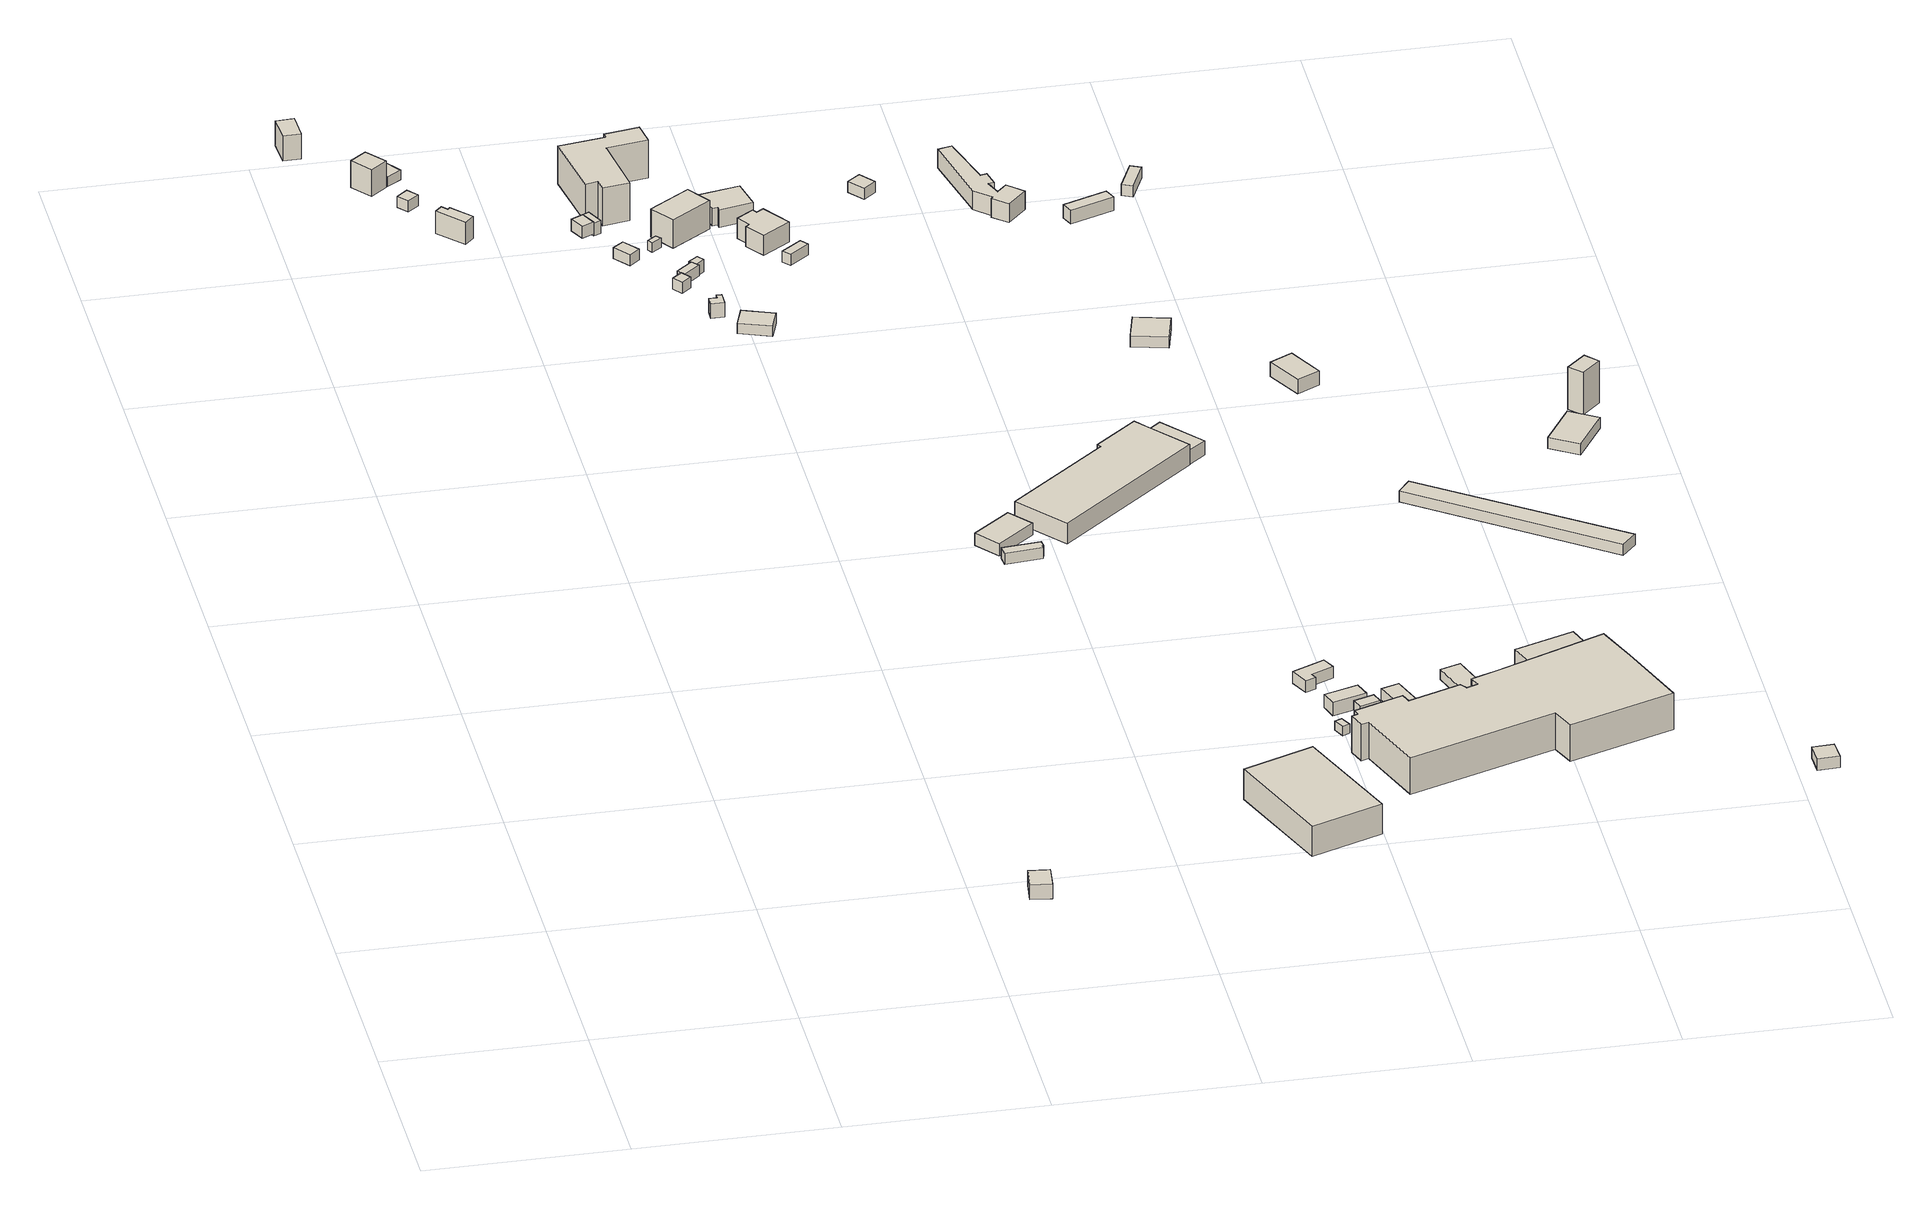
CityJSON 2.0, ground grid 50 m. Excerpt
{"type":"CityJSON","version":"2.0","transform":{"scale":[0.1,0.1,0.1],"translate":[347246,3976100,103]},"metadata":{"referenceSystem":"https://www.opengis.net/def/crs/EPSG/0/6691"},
"CityObjects":{
"building1":{"type":"Building","attributes":{"measuredHeight":6.8},"geometry":[{"type":"Solid","lod":"1","boundaries":[[[[0,1,2,3]],[[2,4,5,3]],[[1,6,4,2]],[[0,7,6,1]],[[3,5,7,0]],[[4,6,7,5]]]]}]},
"building2":{"type":"Building","attributes":{"measuredHeight":4.4},"geometry":[{"type":"Solid","lod":"1","boundaries":[[[[8,9,10,11]],[[10,12,13,11]],[[9,14,12,10]],[[8,15,14,9]],[[11,13,15,8]],[[12,14,15,13]]]]}]},
"building3":{"type":"Building","attributes":{"measuredHeight":7.3},"geometry":[{"type":"Solid","lod":"1","boundaries":[[[[16,17,18,19]],[[18,20,21,19]],[[17,22,20,18]],[[16,23,22,17]],[[19,21,23,16]],[[20,22,23,21]]]]}]},
"building4":{"type":"Building","attributes":{"measuredHeight":3},"geometry":[{"type":"Solid","lod":"1","boundaries":[[[[24,25,26,27]],[[26,28,29,27]],[[25,30,28,26]],[[24,31,30,25]],[[27,29,31,24]],[[28,30,31,29]]]]}]},
"building5":{"type":"Building","attributes":{"measuredHeight":2.7},"geometry":[{"type":"Solid","lod":"1","boundaries":[[[[32,33,34,35]],[[34,36,37,35]],[[33,38,36,34]],[[32,39,38,33]],[[35,37,39,32]],[[36,38,39,37]]]]}]},
"building6":{"type":"Building","attributes":{"measuredHeight":6.1},"geometry":[{"type":"Solid","lod":"1","boundaries":[[[[40,41,42,43,44,45]],[[44,46,47,45]],[[43,48,46,44]],[[42,49,48,43]],[[41,50,49,42]],[[40,51,50,41]],[[45,47,51,40]],[[46,48,49,50,51,47]]]]}]},
"building7":{"type":"Building","attributes":{"measuredHeight":3.2},"geometry":[{"type":"Solid","lod":"1","boundaries":[[[[52,53,54,55]],[[54,56,57,55]],[[53,58,56,54]],[[52,59,58,53]],[[55,57,59,52]],[[56,58,59,57]]]]}]},
"building8":{"type":"Building","attributes":{"measuredHeight":3.5},"geometry":[{"type":"Solid","lod":"1","boundaries":[[[[60,61,62,63,64]],[[63,65,66,64]],[[62,67,65,63]],[[61,68,67,62]],[[60,69,68,61]],[[64,66,69,60]],[[65,67,68,69,66]]]]}]},
"building9":{"type":"Building","attributes":{"measuredHeight":3},"geometry":[{"type":"Solid","lod":"1","boundaries":[[[[70,71,72,73]],[[72,74,75,73]],[[71,76,74,72]],[[70,77,76,71]],[[73,75,77,70]],[[74,76,77,75]]]]}]},
"building10":{"type":"Building","attributes":{"measuredHeight":3},"geometry":[{"type":"Solid","lod":"1","boundaries":[[[[78,79,80,81]],[[80,82,83,81]],[[79,84,82,80]],[[78,85,84,79]],[[81,83,85,78]],[[82,84,85,83]]]]}]},
"building11":{"type":"Building","attributes":{"measuredHeight":2.5},"geometry":[{"type":"Solid","lod":"1","boundaries":[[[[86,87,88,89]],[[88,90,91,89]],[[87,92,90,88]],[[86,93,92,87]],[[89,91,93,86]],[[90,92,93,91]]]]}]},
"building12":{"type":"Building","attributes":{"measuredHeight":3.9},"geometry":[{"type":"Solid","lod":"1","boundaries":[[[[94,95,96,97,98,99]],[[98,100,101,99]],[[97,102,100,98]],[[96,103,102,97]],[[95,104,103,96]],[[94,105,104,95]],[[99,101,105,94]],[[100,102,103,104,105,101]]]]}]},
"building13":{"type":"Building","attributes":{"measuredHeight":3},"geometry":[{"type":"Solid","lod":"1","boundaries":[[[[106,107,108,109]],[[108,110,111,109]],[[107,112,110,108]],[[106,113,112,107]],[[109,111,113,106]],[[110,112,113,111]]]]}]},
"building14":{"type":"Building","attributes":{"measuredHeight":9.4},"geometry":[{"type":"Solid","lod":"1","boundaries":[[[[114,115,116,117]],[[116,118,119,117]],[[115,120,118,116]],[[114,121,120,115]],[[117,119,121,114]],[[118,120,121,119]]]]}]},
"building15":{"type":"Building","attributes":{"measuredHeight":3.4},"geometry":[{"type":"Solid","lod":"1","boundaries":[[[[122,123,124,125]],[[124,126,127,125]],[[123,128,126,124]],[[122,129,128,123]],[[125,127,129,122]],[[126,128,129,127]]]]}]},
"building16":{"type":"Building","attributes":{"measuredHeight":10.7},"geometry":[{"type":"Solid","lod":"1","boundaries":[[[[130,131,132,133,134,135,136,137,138,139]],[[138,140,141,139]],[[137,142,140,138]],[[136,143,142,137]],[[135,144,143,136]],[[134,145,144,135]],[[133,146,145,134]],[[132,147,146,133]],[[131,148,147,132]],[[130,149,148,131]],[[139,141,149,130]],[[140,142,143,144,145,146,147,148,149,141]]]]}]},
"building17":{"type":"Building","attributes":{"measuredHeight":2.8},"geometry":[{"type":"Solid","lod":"1","boundaries":[[[[150,151,152,153]],[[152,154,155,153]],[[151,156,154,152]],[[150,157,156,151]],[[153,155,157,150]],[[154,156,157,155]]]]}]},
"building18":{"type":"Building","attributes":{"measuredHeight":3},"geometry":[{"type":"Solid","lod":"1","boundaries":[[[[158,159,160,161,162,163]],[[162,164,165,163]],[[161,166,164,162]],[[160,167,166,161]],[[159,168,167,160]],[[158,169,168,159]],[[163,165,169,158]],[[164,166,167,168,169,165]]]]}]},
"building19":{"type":"Building","attributes":{"measuredHeight":4},"geometry":[{"type":"Solid","lod":"1","boundaries":[[[[170,171,172,173]],[[172,174,175,173]],[[171,176,174,172]],[[170,177,176,171]],[[173,175,177,170]],[[174,176,177,175]]]]}]},
"building20":{"type":"Building","attributes":{"measuredHeight":9},"geometry":[{"type":"Solid","lod":"1","boundaries":[[[[178,179,180,181]],[[180,182,183,181]],[[179,184,182,180]],[[178,185,184,179]],[[181,183,185,178]],[[182,184,185,183]]]]}]},
"building21":{"type":"Building","attributes":{"measuredHeight":2.6},"geometry":[{"type":"Solid","lod":"1","boundaries":[[[[186,187,188,189]],[[188,190,191,189]],[[187,192,190,188]],[[186,193,192,187]],[[189,191,193,186]],[[190,192,193,191]]]]}]},
"building22":{"type":"Building","attributes":{"measuredHeight":3},"geometry":[{"type":"Solid","lod":"1","boundaries":[[[[194,195,196,197]],[[196,198,199,197]],[[195,200,198,196]],[[194,201,200,195]],[[197,199,201,194]],[[198,200,201,199]]]]}]},
"building23":{"type":"Building","attributes":{"measuredHeight":3.2},"geometry":[{"type":"Solid","lod":"1","boundaries":[[[[202,203,204,205,206,207]],[[206,208,209,207]],[[205,210,208,206]],[[204,211,210,205]],[[203,212,211,204]],[[202,213,212,203]],[[207,209,213,202]],[[208,210,211,212,213,209]]]]}]},
"building24":{"type":"Building","attributes":{"measuredHeight":3.5},"geometry":[{"type":"Solid","lod":"1","boundaries":[[[[214,215,216,217]],[[216,218,219,217]],[[215,220,218,216]],[[214,221,220,215]],[[217,219,221,214]],[[218,220,221,219]]]]}]},
"building25":{"type":"Building","attributes":{"measuredHeight":5.9},"geometry":[{"type":"Solid","lod":"1","boundaries":[[[[222,223,224,225,226,227,228,229]],[[228,230,231,229]],[[227,232,230,228]],[[226,233,232,227]],[[225,234,233,226]],[[224,235,234,225]],[[223,236,235,224]],[[222,237,236,223]],[[229,231,237,222]],[[230,232,233,234,235,236,237,231]]]]}]},
"building26":{"type":"Building","attributes":{"measuredHeight":2.5},"geometry":[{"type":"Solid","lod":"1","boundaries":[[[[238,239,240,241]],[[240,242,243,241]],[[239,244,242,240]],[[238,245,244,239]],[[241,243,245,238]],[[242,244,245,243]]]]}]},
"building27":{"type":"Building","attributes":{"measuredHeight":7.6},"geometry":[{"type":"Solid","lod":"1","boundaries":[[[[246,247,248,249,250,251,252,253]],[[252,254,255,253]],[[251,256,254,252]],[[250,257,256,251]],[[249,258,257,250]],[[248,259,258,249]],[[247,260,259,248]],[[246,261,260,247]],[[253,255,261,246]],[[254,256,257,258,259,260,261,255]]]]}]},
"building28":{"type":"Building","attributes":{"measuredHeight":2.9},"geometry":[{"type":"Solid","lod":"1","boundaries":[[[[262,263,264,265]],[[264,266,267,265]],[[263,268,266,264]],[[262,269,268,263]],[[265,267,269,262]],[[266,268,269,267]]]]}]},
"building29":{"type":"Building","attributes":{"measuredHeight":3},"geometry":[{"type":"Solid","lod":"1","boundaries":[[[[270,271,272,273]],[[272,274,275,273]],[[271,276,274,272]],[[270,277,276,271]],[[273,275,277,270]],[[274,276,277,275]]]]}]},
"building30":{"type":"Building","attributes":{"measuredHeight":3.1},"geometry":[{"type":"Solid","lod":"1","boundaries":[[[[278,279,280,281]],[[280,282,283,281]],[[279,284,282,280]],[[278,285,284,279]],[[281,283,285,278]],[[282,284,285,283]]]]}]},
"building31":{"type":"Building","attributes":{"measuredHeight":7},"geometry":[{"type":"Solid","lod":"1","boundaries":[[[[286,287,288,289,290,291,292]],[[291,293,294,292]],[[290,295,293,291]],[[289,296,295,290]],[[288,297,296,289]],[[287,298,297,288]],[[286,299,298,287]],[[292,294,299,286]],[[293,295,296,297,298,299,294]]]]}]},
"building32":{"type":"Building","attributes":{"measuredHeight":2.8},"geometry":[{"type":"Solid","lod":"1","boundaries":[[[[300,301,302,303]],[[302,304,305,303]],[[301,306,304,302]],[[300,307,306,301]],[[303,305,307,300]],[[304,306,307,305]]]]}]},
"building33":{"type":"Building","attributes":{"measuredHeight":12.9},"geometry":[{"type":"Solid","lod":"1","boundaries":[[[[308,309,310,311,312,313,314,315,316,317,318,319,320,321,322,323,324,325,326]],[[325,327,328,326]],[[324,329,327,325]],[[323,330,329,324]],[[322,331,330,323]],[[321,332,331,322]],[[320,333,332,321]],[[319,334,333,320]],[[318,335,334,319]],[[317,336,335,318]],[[316,337,336,317]],[[315,338,337,316]],[[314,339,338,315]],[[313,340,339,314]],[[312,341,340,313]],[[311,342,341,312]],[[310,343,342,311]],[[309,344,343,310]],[[308,345,344,309]],[[326,328,345,308]],[[327,329,330,331,332,333,334,335,336,337,338,339,340,341,342,343,344,345,328]]]]}]},
"building34":{"type":"Building","attributes":{"measuredHeight":3},"geometry":[{"type":"Solid","lod":"1","boundaries":[[[[346,347,348,349]],[[348,350,351,349]],[[347,352,350,348]],[[346,353,352,347]],[[349,351,353,346]],[[350,352,353,351]]]]}]},
"building35":{"type":"Building","attributes":{"measuredHeight":4.8},"geometry":[{"type":"Solid","lod":"1","boundaries":[[[[354,355,356,357]],[[356,358,359,357]],[[355,360,358,356]],[[354,361,360,355]],[[357,359,361,354]],[[358,360,361,359]]]]}]},
"building36":{"type":"Building","attributes":{"measuredHeight":6.3},"geometry":[{"type":"Solid","lod":"1","boundaries":[[[[362,363,364,365]],[[364,366,367,365]],[[363,368,366,364]],[[362,369,368,363]],[[365,367,369,362]],[[366,368,369,367]]]]}]},
"building37":{"type":"Building","attributes":{"measuredHeight":6},"geometry":[{"type":"Solid","lod":"1","boundaries":[[[[370,371,372,373,374,375,376,377,378,379,380,381,382]],[[381,383,384,382]],[[380,385,383,381]],[[379,386,385,380]],[[378,387,386,379]],[[377,388,387,378]],[[376,389,388,377]],[[375,390,389,376]],[[374,391,390,375]],[[373,392,391,374]],[[372,393,392,373]],[[371,394,393,372]],[[370,395,394,371]],[[382,384,395,370]],[[383,385,386,387,388,389,390,391,392,393,394,395,384]]]]}]},
"building38":{"type":"Building","attributes":{"measuredHeight":3},"geometry":[{"type":"Solid","lod":"1","boundaries":[[[[396,397,398,399]],[[398,400,401,399]],[[397,402,400,398]],[[396,403,402,397]],[[399,401,403,396]],[[400,402,403,401]]]]}]},
"building39":{"type":"Building","attributes":{"measuredHeight":3},"geometry":[{"type":"Solid","lod":"1","boundaries":[[[[404,405,406,407]],[[406,408,409,407]],[[405,410,408,406]],[[404,411,410,405]],[[407,409,411,404]],[[408,410,411,409]]]]}]},
"building40":{"type":"Building","attributes":{"measuredHeight":3.9},"geometry":[{"type":"Solid","lod":"1","boundaries":[[[[412,413,414,415]],[[414,416,417,415]],[[413,418,416,414]],[[412,419,418,413]],[[415,417,419,412]],[[416,418,419,417]]]]}]},
"building41":{"type":"Building","attributes":{"measuredHeight":3.6},"geometry":[{"type":"Solid","lod":"1","boundaries":[[[[420,421,422,423]],[[422,424,425,423]],[[421,426,424,422]],[[420,427,426,421]],[[423,425,427,420]],[[424,426,427,425]]]]}]},
"building42":{"type":"Building","attributes":{"measuredHeight":3.1},"geometry":[{"type":"Solid","lod":"1","boundaries":[[[[428,429,430,431]],[[430,432,433,431]],[[429,434,432,430]],[[428,435,434,429]],[[431,433,435,428]],[[432,434,435,433]]]]}]},
"building43":{"type":"Building","attributes":{"measuredHeight":3.1},"geometry":[{"type":"Solid","lod":"1","boundaries":[[[[436,437,438,439]],[[438,440,441,439]],[[437,442,440,438]],[[436,443,442,437]],[[439,441,443,436]],[[440,442,443,441]]]]}]},
"building44":{"type":"Building","attributes":{"measuredHeight":3},"geometry":[{"type":"Solid","lod":"1","boundaries":[[[[444,445,446,447]],[[446,448,449,447]],[[445,450,448,446]],[[444,451,450,445]],[[447,449,451,444]],[[448,450,451,449]]]]}]},
"building45":{"type":"Building","attributes":{"measuredHeight":11.5},"geometry":[{"type":"Solid","lod":"1","boundaries":[[[[452,453,454,455]],[[454,456,457,455]],[[453,458,456,454]],[[452,459,458,453]],[[455,457,459,452]],[[456,458,459,457]]]]}]}
},
"vertices":[
[53,3728,229],[55,3656,229],[10,3655,229],[7,3726,229],[10,3655,297],[7,3726,297],[55,3656,297],[53,3728,297],
[1123,101,192],[1070,108,192],[1078,173,192],[1131,167,192],[1078,173,232],[1131,167,232],[1070,108,232],[1123,101,232],
[194,3592,196],[234,3543,196],[193,3510,196],[153,3560,196],[193,3510,269],[153,3560,269],[234,3543,269],[194,3592,269],
[270,3479,193],[292,3453,193],[264,3430,193],[242,3456,193],[264,3430,223],[242,3456,223],[292,3453,223],[270,3479,223],
[240,3630,192],[275,3578,192],[240,3554,192],[205,3606,192],[240,3554,218],[205,3606,218],[275,3578,218],[240,3630,218],
[325,3346,189],[338,3332,189],[344,3338,189],[390,3289,189],[367,3266,189],[308,3329,189],[367,3266,250],[308,3329,250],[390,3289,250],[344,3338,250],[338,3332,250],[325,3346,250],
[664,3360,148],[682,3321,148],[652,3307,148],[634,3345,148],[652,3307,180],[634,3345,180],[682,3321,180],[664,3360,180],
[681,3373,142],[701,3330,142],[682,3321,142],[664,3360,142],[662,3364,142],[664,3360,177],[662,3364,177],[682,3321,177],[701,3330,177],[681,3373,177],
[734,3234,142],[765,3194,142],[739,3173,142],[707,3213,142],[739,3173,172],[707,3213,172],[765,3194,172],[734,3234,172],
[842,3080,136],[860,3057,136],[835,3037,136],[817,3060,136],[835,3037,166],[817,3060,166],[860,3057,166],[842,3080,166],
[820,3273,129],[830,3260,129],[806,3243,129],[797,3256,129],[806,3243,155],[797,3256,155],[830,3260,155],[820,3273,155],
[907,2978,112],[907,2990,112],[920,2989,112],[919,2952,112],[886,2953,112],[887,2979,112],[886,2953,151],[887,2979,151],[919,2952,151],[920,2989,151],[907,2990,151],[907,2978,151],
[877,3135,129],[892,3117,129],[852,3085,129],[837,3102,129],[852,3085,159],[837,3102,159],[892,3117,159],[877,3135,159],
[1793,355,294],[1900,70,294],[1720,2,294],[1615,287,294],[1720,2,376],[1615,287,376],[1900,70,376],[1793,355,376],
[896,3163,121],[909,3147,121],[887,3128,121],[873,3145,121],[887,3128,155],[873,3145,155],[909,3147,155],[896,3163,155],
[788,3696,44],[811,3532,44],[744,3521,44],[739,3552,44],[707,3546,44],[679,3728,44],[796,3745,44],[794,3759,44],[882,3773,44],[891,3712,44],[882,3773,147],[891,3712,147],[794,3759,147],[796,3745,147],[679,3728,147],[707,3546,147],[739,3552,147],[744,3521,147],[811,3532,147],[788,3696,147],
[1045,2967,71],[1025,2911,71],[946,2940,71],[966,2996,71],[946,2940,99],[966,2996,99],[1025,2911,99],[1045,2967,99],
[1432,1767,111],[1434,1749,111],[1431,1748,111],[1432,1740,111],[1338,1732,111],[1336,1759,111],[1338,1732,141],[1336,1759,141],[1432,1740,141],[1431,1748,141],[1434,1749,141],[1432,1767,141],
[1429,1853,108],[1334,1777,108],[1288,1835,108],[1382,1911,108],[1288,1835,141],[1382,1911,141],[1334,1777,141],[1429,1853,141],
[972,3389,87],[871,3320,87],[830,3380,87],[931,3449,87],[830,3380,164],[931,3449,164],[871,3320,164],[972,3389,164],
[1873,412,384],[1886,384,384],[1868,376,384],[1855,404,384],[1868,376,409],[1855,404,409],[1886,384,409],[1873,412,409],
[1906,392,386],[1916,365,386],[1904,361,386],[1894,387,386],[1904,361,416],[1894,387,416],[1916,365,416],[1906,392,416],
[1885,681,376],[1900,648,376],[1844,623,376],[1851,607,376],[1825,596,376],[1803,644,376],[1825,596,408],[1803,644,408],[1851,607,408],[1844,623,408],[1900,648,408],[1885,681,408],
[1936,537,383],[1949,496,383],[1863,470,383],[1851,511,383],[1863,470,419],[1851,511,419],[1949,496,419],[1936,537,419],
[1073,3538,56],[1089,3458,56],[1005,3441,56],[1003,3452,56],[990,3450,56],[987,3463,56],[953,3456,56],[942,3512,56],[953,3456,104],[942,3512,104],[987,3463,104],[990,3450,104],[1003,3452,104],[1005,3441,104],[1089,3458,104],[1073,3538,104],
[1966,496,388],[1976,468,388],[1925,451,388],[1915,479,388],[1925,451,413],[1915,479,413],[1976,468,413],[1966,496,413],
[1147,3320,71],[1077,3272,71],[1043,3320,71],[1053,3327,71],[1031,3360,71],[1074,3390,71],[1081,3378,71],[1099,3390,71],[1081,3378,126],[1099,3390,126],[1074,3390,126],[1031,3360,126],[1053,3327,126],[1043,3320,126],[1077,3272,126],[1147,3320,126],
[1990,444,387],[2005,399,387],[1956,383,387],[1941,427,387],[1956,383,416],[1941,427,416],[2005,399,416],[1990,444,416],
[1165,3280,67],[1180,3261,67],[1130,3222,67],[1114,3241,67],[1130,3222,97],[1114,3241,97],[1180,3261,97],[1165,3280,97],
[2032,528,386],[2079,392,386],[2036,376,386],[1987,513,386],[2036,376,417],[1987,513,417],[2079,392,417],[2032,528,417],
[1647,2128,105],[1640,2137,105],[1745,2224,105],[1767,2198,105],[1852,2095,105],[1501,1803,105],[1401,1924,105],[1501,1803,161],[1401,1924,161],[1852,2095,161],[1767,2198,161],[1745,2224,161],[1640,2137,161],[1647,2128,161],
[2192,596,384],[2244,435,384],[2194,416,384],[2141,579,384],[2194,416,412],[2141,579,412],[2244,435,412],[2192,596,412],
[2523,549,382],[2564,442,382],[2630,254,382],[2366,161,382],[2342,221,382],[1971,89,382],[1908,266,382],[1889,260,382],[1874,302,382],[1890,307,382],[1885,324,382],[2009,369,382],[2018,343,382],[2151,391,382],[2163,374,382],[2191,385,382],[2181,411,382],[2194,416,382],[2244,435,382],[2194,416,481],[2244,435,481],[2181,411,481],[2191,385,481],[2163,374,481],[2151,391,481],[2018,343,481],[2009,369,481],[1885,324,481],[1890,307,481],[1874,302,481],[1889,260,481],[1908,266,481],[1971,89,481],[2342,221,481],[2366,161,481],[2630,254,481],[2564,442,481],[2523,549,481],
[1368,3593,37],[1399,3554,37],[1367,3529,37],[1336,3568,37],[1367,3529,67],[1336,3568,67],[1399,3554,67],[1368,3593,67],
[1852,2095,107],[1767,2198,107],[1808,2232,107],[1894,2129,107],[1808,2232,146],[1894,2129,146],[1767,2198,146],[1852,2095,146],
[2469,641,385],[2501,548,385],[2352,496,385],[2320,589,385],[2352,496,439],[2320,589,439],[2501,548,439],[2469,641,439],
[1689,3418,1],[1653,3450,1],[1658,3455,1],[1618,3492,1],[1575,3693,1],[1610,3701,1],[1649,3558,1],[1665,3562,1],[1674,3520,1],[1659,3517,1],[1674,3478,1],[1699,3504,1],[1737,3468,1],[1699,3504,52],[1737,3468,52],[1674,3478,52],[1659,3517,52],[1674,3520,52],[1665,3562,52],[1649,3558,52],[1610,3701,52],[1575,3693,52],[1618,3492,52],[1658,3455,52],[1653,3450,52],[1689,3418,52],
[1957,2836,24],[1935,2753,24],[1847,2776,24],[1869,2859,24],[1847,2776,54],[1869,2859,54],[1935,2753,54],[1957,2836,54],
[2712,1114,365],[2676,1074,365],[2212,1414,365],[2242,1453,365],[2212,1414,395],[2242,1453,395],[2676,1074,395],[2712,1114,395],
[2172,2483,103],[2219,2392,103],[2162,2363,103],[2115,2453,103],[2162,2363,142],[2115,2453,142],[2219,2392,142],[2172,2483,142],
[1927,3453,1],[1939,3424,1],[1829,3384,1],[1817,3413,1],[1829,3384,38],[1817,3413,38],[1939,3424,38],[1927,3453,38],
[2979,90,367],[2981,34,367],[2927,32,367],[2925,88,367],[2927,32,398],[2925,88,398],[2981,34,398],[2979,90,398],
[2031,3552,2],[1995,3472,2],[1969,3484,2],[2005,3564,2],[1969,3484,32],[2005,3564,32],[1995,3472,32],[2031,3552,32],
[2812,2023,133],[2744,1914,133],[2675,1958,133],[2743,2066,133],[2675,1958,163],[2743,2066,163],[2744,1914,163],[2812,2023,163],
[2803,2165,134],[2833,2133,134],[2785,2088,134],[2755,2120,134],[2785,2088,249],[2755,2120,249],[2833,2133,249],[2803,2165,249]
]}
